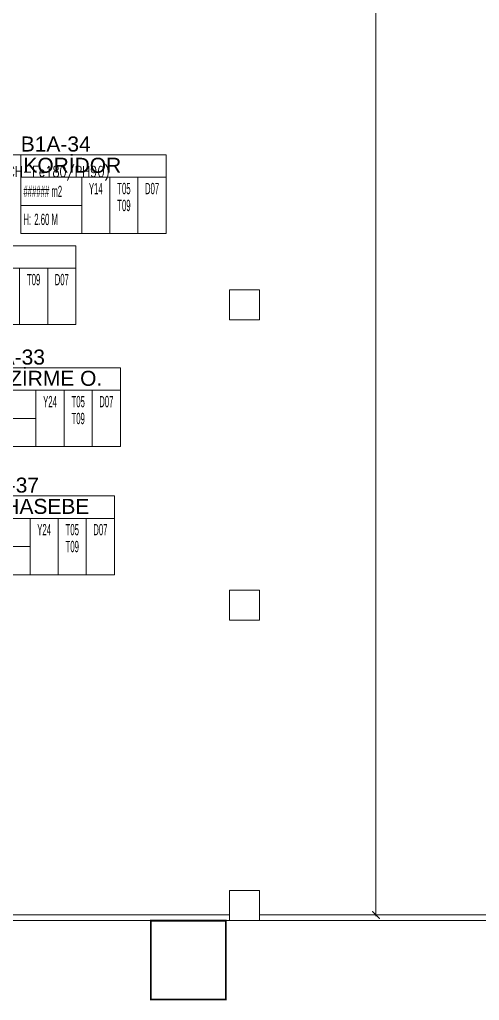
# Model space of a CAD drawing. Header units: metres. Extents: x -19121 to 152404, y -12107 to 46241.
# Drawn here: x 85700 to 86926, y 588 to 3200 of the extents above; entities that cross this region are included whole.
import ezdxf
from ezdxf.enums import TextEntityAlignment as Align

# ---------------------------------------------------------------- set-up
doc = ezdxf.new("R2010")
doc.units = ezdxf.units.M
doc.header["$LTSCALE"] = 50
doc.header["$MEASUREMENT"] = 0
doc.linetypes.add('DOT2', pattern=[0.125, 0, -0.125])
doc.layers.get('0').update_dxf_attribs({"color": 9, "lineweight": 9})
for name, color, linetype, lineweight in [('00', 9, 'Continuous', 9), ('01', 9, 'Continuous', 9), ('20', 9, 'DOT2', 9), ('21_mahal200', 9, 'Continuous', 9), ('25', 9, 'Continuous', 9), ('E-YAZI', 7, 'Continuous', 30)]:
    doc.layers.add(name, color=color, linetype=linetype, lineweight=lineweight)
doc.styles.add('Arial', font='arial.ttf', dxfattribs={"height": 2.5})
doc.styles.add('E-YAZI', font='txttw.shx', dxfattribs={"height": 200})
doc.styles.add('MuuM_TEXT-STANDART', font='ARIALN.TTF')
doc.dimstyles.new('MuuM_DIM200', dxfattribs={"dimscale": 20, "dimtxt": 2, "dimasz": 1, "dimexe": 1, "dimexo": 1, "dimgap": 1, "dimtad": 1, "dimdec": 1, "dimrnd": 0.5, "dimdsep": 46, "dimtxsty": 'MuuM_TEXT-STANDART', "dimblk": 'ARCHTICK', "dimcen": 0, "dimdle": 0.15, "dimclrd": 256, "dimclre": 256, "dimclrt": 256, "dimadec": 0, "dimazin": 0, "dimtfac": 5, "dimtdec": 1, "dimtix": 1, "dimtmove": 2, "dimatfit": 3, "dimldrblk": 'DOT', "dimfxl": 3, "dimfxlon": 1, "dimtolj": 1, "dimlwd": -1, "dimlwe": -1, "dimarcsym": 0})

# ---------------------------------------------------------------- blocks, each defined once
blk = doc.blocks.new('p-kolon_80x80')
blk.add_lwpolyline([(-40, -40), (40, -40), (40, 40), (-40, 40)], close=True)
blk = doc.blocks.new('1.Bod.Ara.Sitatik Elk')
at = {"layer": '01'}
for p in [(2300, -6190), (2300, -6990), (2300, -7790)]:
    blk.add_blockref('p-kolon_80x80', p, dxfattribs=at)
blk = doc.blocks.new('0_roomno2')
blk.add_lwpolyline([(19.38, -10.5), (0, -10.5), (0, 0), (19.38, 0)], close=True)
for points in [[(0, -3), (19.38, -3)], [(8.12, -3), (8.12, -10.5)], [(11.88, -3), (11.88, -10.5)], [(15.62, -3), (15.62, -10.5)], [(0, -6.75), (8.12, -6.75)]]:
    blk.add_lwpolyline(points)
at = {"style": 'MuuM_TEXT-STANDART', "width": 0.6}
blk.add_text('H:', height=1.5, dxfattribs=at).set_placement((0.35, -8.61), align=Align.MIDDLE_LEFT)
at = {"style": 'Arial'}
blk.add_attdef('ODANO', (0, 1.17), '', height=2, dxfattribs=at)
blk.add_attdef('MEKANADI', text='', height=2, dxfattribs=at).set_placement((0.35, -3), align=Align.BOTTOM_LEFT)
at = {"style": 'MuuM_TEXT-STANDART', "width": 0.6}
for tag, p in [('YER01', (10, -4.5)), ('TAVAN01', (13.75, -4.5)), ('DUVAR01', (17.5, -4.5)), ('YER02', (10, -6.75)), ('TAVAN02', (13.75, -6.75)), ('DUVAR02', (17.5, -6.75)), ('YER03', (10, -9)), ('TAVAN03', (13.75, -9)), ('DUVAR03', (17.5, -9))]:
    blk.add_attdef(tag, text='', height=1.5, dxfattribs=at).set_placement(p, align=Align.MIDDLE_CENTER)
for tag, p in [('M2', (0.35, -4.88)), ('TEMIZTAVANYUKSEKLIGI', (1.8, -8.61))]:
    blk.add_attdef(tag, text='', height=1.5, dxfattribs=at).set_placement(p, align=Align.MIDDLE_LEFT)
blk = doc.blocks.new('_ArchTick')
at = {"color": 0, "linetype": 'ByBlock', "const_width": 0.15}
blk.add_lwpolyline([(-0.5, -0.5), (0.5, 0.5)], dxfattribs=at)
blk = doc.blocks.new('_Dot')
at = {"color": 0, "linetype": 'ByBlock', "lineweight": -2}
blk.add_line((-0.5, 0), (-1, 0), dxfattribs=at)
at = {"color": 0, "linetype": 'ByBlock', "const_width": 0.5}
blk.add_lwpolyline([(-0.25, 0, 1), (0.25, 0, 1)], format="xyb", close=True, dxfattribs=at)
blk = doc.blocks.new('*D476')
at = {"layer": '25', "transparency": 16777216}
for p, q in [((2705.9, -2240), (2630, -2240)), ((2650, -7818), (2650, -2237)), ((2705.9, -7815), (2630, -7815))]:
    blk.add_line(p, q, dxfattribs=at)
at = {"layer": '25', "transparency": 16777216, "xscale": 20, "yscale": 20, "zscale": 20}
for p, rotation in [((2650, -2240), 90), ((2650, -7815), 270)]:
    blk.add_blockref('_ArchTick', p, dxfattribs=dict(at, rotation=rotation))
at = {"layer": '25', "transparency": 16777216, "insert": (2604.5, -4514.1), "char_height": 50, "attachment_point": 5, "rotation": 90, "style": 'MuuM_TEXT-STANDART'}
blk.add_mtext('\\A1;5575', dxfattribs=at)
blk = doc.blocks.new('1.Bod.Ara.Mimari Elk')
at = {"layer": '00'}
for points in [[(1640, -7815), (2260, -7815), (2260, -7830), (1640, -7830)], [(2340, -7815), (2960, -7815), (2960, -7830), (2340, -7830)]]:
    blk.add_lwpolyline(points, close=True, dxfattribs=at)
at = {"layer": '20', "ltscale": 2, "const_width": 5}
blk.add_lwpolyline([(2050, -8040), (2250, -8040), (2250, -7830), (2050, -7830)], close=True, dxfattribs=at)
at = {"layer": '21_mahal200'}
ref = blk.add_blockref('0_roomno2', (1703.23, -5790), dxfattribs=dict(at, xscale=20, yscale=20, zscale=20))
ref.add_attrib('ODANO', 'B1A-34', (1703.23, -5781.36), dxfattribs={"layer": '0', "height": 40, "style": 'Arial'})
ref.add_attrib('MEKANADI', 'KORİDOR', dxfattribs={"layer": '0', "height": 40, "style": 'Arial'}).set_placement((1710.23, -5850), align=Align.BOTTOM_LEFT)
ref.add_attrib('M2', '###### m2', dxfattribs={"layer": '0', "height": 30, "style": 'MuuM_TEXT-STANDART', "width": 0.6}).set_placement((1710.23, -5887.5), align=Align.MIDDLE_LEFT)
ref.add_attrib('TEMIZTAVANYUKSEKLIGI', '2.60 M', dxfattribs={"layer": '0', "height": 30, "style": 'MuuM_TEXT-STANDART', "width": 0.6}).set_placement((1739.23, -5962.16), align=Align.MIDDLE_LEFT)
ref.add_attrib('YER01', 'Y14', dxfattribs={"layer": '0', "height": 30, "style": 'MuuM_TEXT-STANDART', "width": 0.6}).set_placement((1903.23, -5880), align=Align.MIDDLE_CENTER)
ref.add_attrib('TAVAN01', 'T05', dxfattribs={"layer": '0', "height": 30, "style": 'MuuM_TEXT-STANDART', "width": 0.6}).set_placement((1978.23, -5880), align=Align.MIDDLE_CENTER)
ref.add_attrib('DUVAR01', 'D07', dxfattribs={"layer": '0', "height": 30, "style": 'MuuM_TEXT-STANDART', "width": 0.6}).set_placement((2053.23, -5880), align=Align.MIDDLE_CENTER)
ref.add_attrib('TAVAN02', 'T09', dxfattribs={"layer": '0', "height": 30, "style": 'MuuM_TEXT-STANDART', "width": 0.6}).set_placement((1978.23, -5925), align=Align.MIDDLE_CENTER)
ref = blk.add_blockref('0_roomno2', (1462.5, -6032.5), dxfattribs=dict(at, xscale=20, yscale=20, zscale=20))
ref.add_attrib('ODANO', 'B1A-39', (1462.5, -6023.86), dxfattribs={"layer": '0', "height": 40, "style": 'Arial'})
ref.add_attrib('MEKANADI', 'Y.G.H.', dxfattribs={"layer": '0', "height": 40, "style": 'Arial'}).set_placement((1469.5, -6092.5), align=Align.BOTTOM_LEFT)
ref.add_attrib('M2', '#### m2', dxfattribs={"layer": '0', "height": 30, "style": 'MuuM_TEXT-STANDART', "width": 0.6}).set_placement((1469.5, -6130), align=Align.MIDDLE_LEFT)
ref.add_attrib('TEMIZTAVANYUKSEKLIGI', '3.40 M', dxfattribs={"layer": '0', "height": 30, "style": 'MuuM_TEXT-STANDART', "width": 0.6}).set_placement((1498.5, -6204.66), align=Align.MIDDLE_LEFT)
ref.add_attrib('YER01', 'Y14', dxfattribs={"layer": '0', "height": 30, "style": 'MuuM_TEXT-STANDART', "width": 0.6}).set_placement((1662.5, -6122.5), align=Align.MIDDLE_CENTER)
ref.add_attrib('TAVAN01', 'T09', dxfattribs={"layer": '0', "height": 30, "style": 'MuuM_TEXT-STANDART', "width": 0.6}).set_placement((1737.5, -6122.5), align=Align.MIDDLE_CENTER)
ref.add_attrib('DUVAR01', 'D07', dxfattribs={"layer": '0', "height": 30, "style": 'MuuM_TEXT-STANDART', "width": 0.6}).set_placement((1812.5, -6122.5), align=Align.MIDDLE_CENTER)
ref = blk.add_blockref('0_roomno2', (1581.25, -6357.5), dxfattribs=dict(at, xscale=20, yscale=20, zscale=20))
ref.add_attrib('ODANO', 'B1A-33', (1581.25, -6348.86), dxfattribs={"layer": '0', "height": 40, "style": 'Arial'})
ref.add_attrib('MEKANADI', 'EMZİRME O.', dxfattribs={"layer": '0', "height": 40, "style": 'Arial'}).set_placement((1588.25, -6417.5), align=Align.BOTTOM_LEFT)
ref.add_attrib('M2', '#### m2', dxfattribs={"layer": '0', "height": 30, "style": 'MuuM_TEXT-STANDART', "width": 0.6}).set_placement((1588.25, -6455), align=Align.MIDDLE_LEFT)
ref.add_attrib('TEMIZTAVANYUKSEKLIGI', '2.60 M', dxfattribs={"layer": '0', "height": 30, "style": 'MuuM_TEXT-STANDART', "width": 0.6}).set_placement((1617.25, -6529.66), align=Align.MIDDLE_LEFT)
ref.add_attrib('YER01', 'Y24', dxfattribs={"layer": '0', "height": 30, "style": 'MuuM_TEXT-STANDART', "width": 0.6}).set_placement((1781.25, -6447.5), align=Align.MIDDLE_CENTER)
ref.add_attrib('TAVAN01', 'T05', dxfattribs={"layer": '0', "height": 30, "style": 'MuuM_TEXT-STANDART', "width": 0.6}).set_placement((1856.25, -6447.5), align=Align.MIDDLE_CENTER)
ref.add_attrib('DUVAR01', 'D07', dxfattribs={"layer": '0', "height": 30, "style": 'MuuM_TEXT-STANDART', "width": 0.6}).set_placement((1931.25, -6447.5), align=Align.MIDDLE_CENTER)
ref.add_attrib('TAVAN02', 'T09', dxfattribs={"layer": '0', "height": 30, "style": 'MuuM_TEXT-STANDART', "width": 0.6}).set_placement((1856.25, -6492.5), align=Align.MIDDLE_CENTER)
ref = blk.add_blockref('0_roomno2', (1565.48, -6698.58), dxfattribs=dict(at, xscale=20, yscale=20, zscale=20))
ref.add_attrib('ODANO', 'B1A-37', (1565.48, -6689.93), dxfattribs={"layer": '0', "height": 40, "style": 'Arial'})
ref.add_attrib('MEKANADI', 'MUHASEBE', dxfattribs={"layer": '0', "height": 40, "style": 'Arial'}).set_placement((1572.48, -6758.58), align=Align.BOTTOM_LEFT)
ref.add_attrib('M2', '##### m2', dxfattribs={"layer": '0', "height": 30, "style": 'MuuM_TEXT-STANDART', "width": 0.6}).set_placement((1572.48, -6796.08), align=Align.MIDDLE_LEFT)
ref.add_attrib('TEMIZTAVANYUKSEKLIGI', '2.60 M', dxfattribs={"layer": '0', "height": 30, "style": 'MuuM_TEXT-STANDART', "width": 0.6}).set_placement((1601.48, -6870.73), align=Align.MIDDLE_LEFT)
ref.add_attrib('YER01', 'Y24', dxfattribs={"layer": '0', "height": 30, "style": 'MuuM_TEXT-STANDART', "width": 0.6}).set_placement((1765.48, -6788.58), align=Align.MIDDLE_CENTER)
ref.add_attrib('TAVAN01', 'T05', dxfattribs={"layer": '0', "height": 30, "style": 'MuuM_TEXT-STANDART', "width": 0.6}).set_placement((1840.48, -6788.58), align=Align.MIDDLE_CENTER)
ref.add_attrib('DUVAR01', 'D07', dxfattribs={"layer": '0', "height": 30, "style": 'MuuM_TEXT-STANDART', "width": 0.6}).set_placement((1915.48, -6788.58), align=Align.MIDDLE_CENTER)
ref.add_attrib('TAVAN02', 'T09', dxfattribs={"layer": '0', "height": 30, "style": 'MuuM_TEXT-STANDART', "width": 0.6}).set_placement((1840.48, -6833.58), align=Align.MIDDLE_CENTER)
at = {"layer": '25'}
dim = blk.add_linear_dim(base=(2650, -2240), p1=(2725.88, -7815), p2=(2725.88, -2240), angle=90, dimstyle='MuuM_DIM200', override={"dimtxt": 2.5}, dxfattribs=at)
dim.commit()
dim.dimension.update_dxf_attribs({"geometry": '*D476', "text_midpoint": (2604.47, -4514.08), "dimtype": 128})
at = {"layer": '21_mahal200'}
blk.add_leader([(1560.21, -5790), (1703.23, -5790)], dimstyle='MuuM_DIM200', override={"dimasz": 1, "dimfxl": 10}, dxfattribs=at)

msp = doc.modelspace()

# ---------------------------------------------------------------- block references
for name in ['1.Bod.Ara.Mimari Elk', '1.Bod.Ara.Sitatik Elk']:
    msp.add_blockref(name, (84000, 8630))

# ---------------------------------------------------------------- texts
at = {"layer": 'E-YAZI', "color": 3, "style": 'E-YAZI', "width": 0.8}
msp.add_text('2(2x1.5 LIHCH-Fe180/PH90)', height=28, dxfattribs=at).set_placement((85490.6, 2781.2))

doc.saveas('drawing.dxf')
